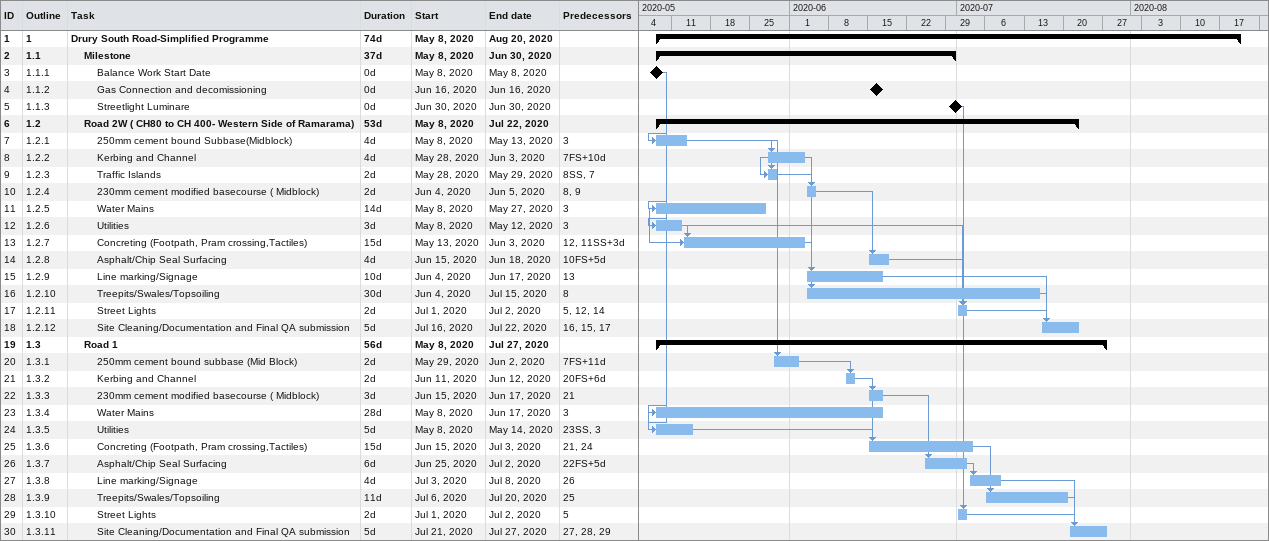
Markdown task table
| ID | WBS | Task | Duration | Start | Finish | Predecessors |
|---|---|---|---|---|---|---|
| 1 | 1 | **Drury South Road-Simplified Programme** | 74d | 2020-05-08 | 2020-08-20 |  |
| 2 | 1.1 | **Milestone** | 37d | 2020-05-08 | 2020-06-30 |  |
| 3 | 1.1.1 | Balance Work Start Date | 0d | 2020-05-08 | 2020-05-08 |  |
| 4 | 1.1.2 | Gas Connection and decomissioning | 0d | 2020-06-16 | 2020-06-16 |  |
| 5 | 1.1.3 | Streetlight Luminare | 0d | 2020-06-30 | 2020-06-30 |  |
| 6 | 1.2 | **Road 2W ( CH80 to CH 400- Western Side of Ramarama)** | 53d | 2020-05-08 | 2020-07-22 |  |
| 7 | 1.2.1 | 250mm cement bound Subbase(Midblock) | 4d | 2020-05-08 | 2020-05-13 | 3 |
| 8 | 1.2.2 | Kerbing and Channel | 4d | 2020-05-28 | 2020-06-03 | 7FS+10d |
| 9 | 1.2.3 | Traffic Islands | 2d | 2020-05-28 | 2020-05-29 | 8SS, 7 |
| 10 | 1.2.4 | 230mm cement modified basecourse ( Midblock) | 2d | 2020-06-04 | 2020-06-05 | 8, 9 |
| 11 | 1.2.5 | Water Mains | 14d | 2020-05-08 | 2020-05-27 | 3 |
| 12 | 1.2.6 | Utilities | 3d | 2020-05-08 | 2020-05-12 | 3 |
| 13 | 1.2.7 | Concreting (Footpath, Pram crossing,Tactiles) | 15d | 2020-05-13 | 2020-06-03 | 12, 11SS+3d |
| 14 | 1.2.8 | Asphalt/Chip Seal Surfacing | 4d | 2020-06-15 | 2020-06-18 | 10FS+5d |
| 15 | 1.2.9 | Line marking/Signage | 10d | 2020-06-04 | 2020-06-17 | 13 |
| 16 | 1.2.10 | Treepits/Swales/Topsoiling | 30d | 2020-06-04 | 2020-07-15 | 8 |
| 17 | 1.2.11 | Street Lights | 2d | 2020-07-01 | 2020-07-02 | 5, 12, 14 |
| 18 | 1.2.12 | Site Cleaning/Documentation and Final QA submission | 5d | 2020-07-16 | 2020-07-22 | 16, 15, 17 |
| 19 | 1.3 | **Road 1** | 56d | 2020-05-08 | 2020-07-27 |  |
| 20 | 1.3.1 | 250mm cement bound subbase (Mid Block) | 2d | 2020-05-29 | 2020-06-02 | 7FS+11d |
| 21 | 1.3.2 | Kerbing and Channel | 2d | 2020-06-11 | 2020-06-12 | 20FS+6d |
| 22 | 1.3.3 | 230mm cement modified basecourse ( Midblock) | 3d | 2020-06-15 | 2020-06-17 | 21 |
| 23 | 1.3.4 | Water Mains | 28d | 2020-05-08 | 2020-06-17 | 3 |
| 24 | 1.3.5 | Utilities | 5d | 2020-05-08 | 2020-05-14 | 23SS, 3 |
| 25 | 1.3.6 | Concreting (Footpath, Pram crossing,Tactiles) | 15d | 2020-06-15 | 2020-07-03 | 21, 24 |
| 26 | 1.3.7 | Asphalt/Chip Seal Surfacing | 6d | 2020-06-25 | 2020-07-02 | 22FS+5d |
| 27 | 1.3.8 | Line marking/Signage | 4d | 2020-07-03 | 2020-07-08 | 26 |
| 28 | 1.3.9 | Treepits/Swales/Topsoiling | 11d | 2020-07-06 | 2020-07-20 | 25 |
| 29 | 1.3.10 | Street Lights | 2d | 2020-07-01 | 2020-07-02 | 5 |
| 30 | 1.3.11 | Site Cleaning/Documentation and Final QA submission | 5d | 2020-07-21 | 2020-07-27 | 27, 28, 29 |
